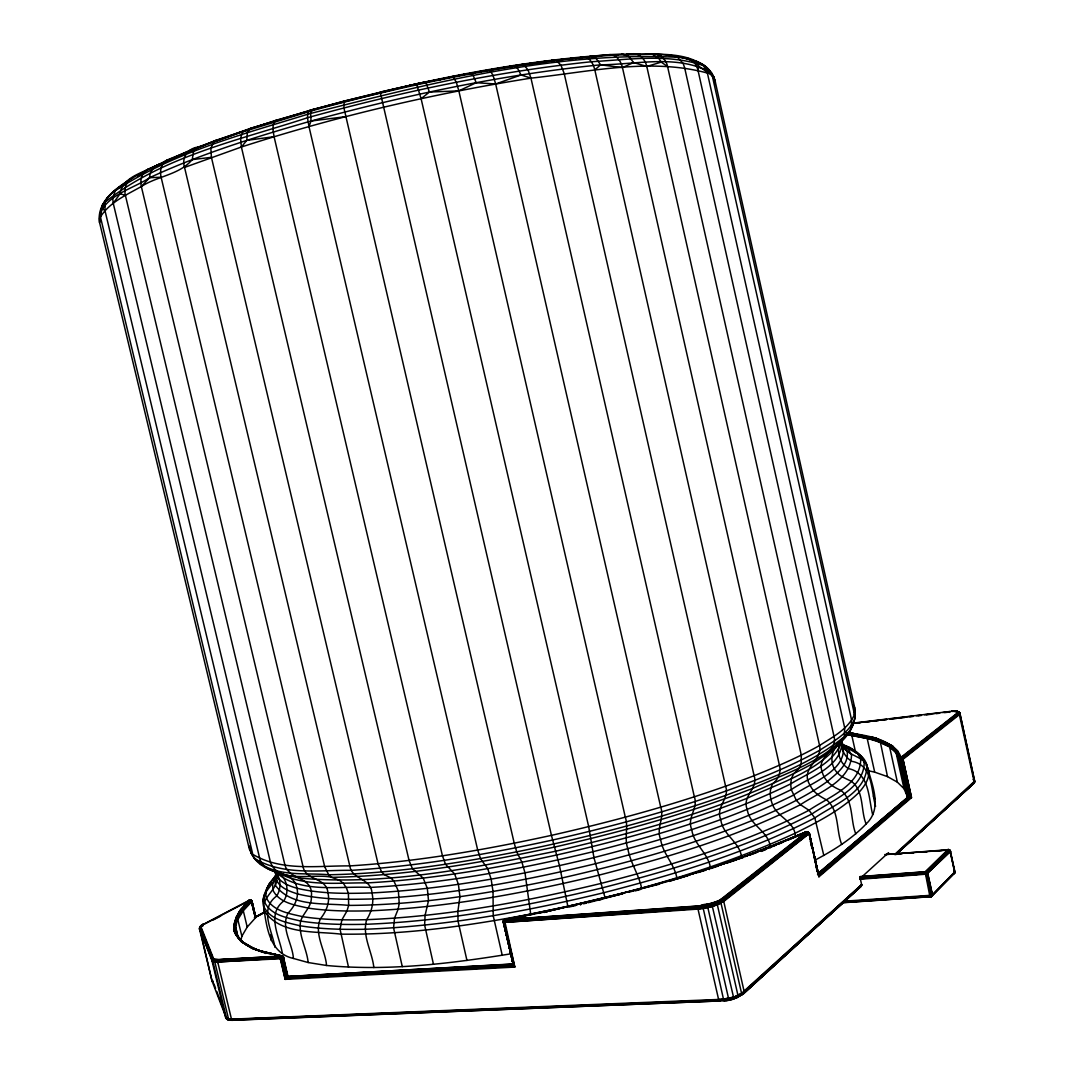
<?xml version="1.0" encoding="UTF-8"?>
<svg xmlns="http://www.w3.org/2000/svg" width="1074" height="1074" viewBox="0 0 1074 1074"><rect width="100%" height="100%" fill="white"/><g stroke="black" fill="none" stroke-linecap="round" stroke-linejoin="round"><path stroke-width="1.5" d="M860.099 876.545L925.815 871.699L927.788 873.605L932.433 894.548L931.171 896.777L929.681 895.38L925.103 871.9L947.966 849.534L950.53 851.239L926.701 874.129L859.818 879.27M249.343 846.084C252.645 869.685 282.1 874.303 301.311 878.237C386.868 885.594 472.318 868.114 555.795 851.199C643.151 830.417 731.582 807.514 811.045 764.54C830.175 751.652 859.254 734.831 854.649 707.511L715.324 81.96C713.351 72.2 705.578 64.521 696.368 61.285L698.597 62.601M762.849 849.883L806.306 831.786L809.38 833.411L723.755 901.475L712.868 906.362L698.006 909.101L504.391 922.391C502.404 922.66 503.585 919.237 505.156 919.29L580.282 903.878L622.853 893.622L548.196 911.195L588.015 902.012C662.054 883.915 735.69 862.704 805.701 832.31L809.165 832.847L818.925 876.814L911.531 797.66L903.033 759.331L901.234 757.64L899.233 758.902L907.248 796.304L911.531 797.66L902.858 758.848L959.874 713.364L958.021 711.579L951.752 711.256L956.706 711.297L959.794 712.921L974.776 781.899L972.816 783.899L974.185 781.953L959.377 714.653L958.156 713.23L957.229 713.096L899.408 758.633L907.355 796.411L899.26 760.003C894.924 751.545 896.965 747.168 901.234 757.64L957.699 713.096C959.552 710.679 953.108 711.189 951.752 711.256M809.38 833.411L818.925 876.814L809.38 833.545L808.024 831.88L722.184 899.488L711.981 904.066L698.06 906.631L504.042 920.042L503.585 922.351L513.6 965.714L514.808 967.083L285.201 979.367L280.274 958.746C279.925 952.611 287.04 958.787 280.274 958.746L212.988 962.156L199.536 929.131L201.093 926.043C205.201 922.66 198.422 926.567 199.536 929.131L212.008 980.951L226.493 1018.702L231.622 1020.166L225.567 1017.467L212.008 960.854L199.563 928.137M240.898 940.529L241.865 936.206L247.208 927.063L255.733 917.532L251.974 901.355L249.732 900.012C241.086 907.812 233.649 917.76 233.716 929.909C238.092 942.999 251.987 949.054 264.446 952.047L282.032 955.847C286.154 959.485 280.784 953.591 280.354 957.605L285.201 979.367L286.892 977.072L513.251 964.788L503.625 921.747L504.283 919.76L698.248 906.201L711.726 903.717L721.607 899.287L807.245 831.746L809.125 833.142L807.648 831.679L805.956 831.988L776.207 844.714L744.832 856.515L776.207 844.714L806.695 831.719L809.178 833.169L808.292 832.229L722.735 899.837L712.237 904.536L697.925 907.181L503.746 920.7L514.808 967.083L504.525 920.069M508.875 919.29L504.565 919.492L503.25 921.814L513.6 965.714L286.1 977.984L281.818 958.451L282.328 957.122L281.16 956.639L213.525 960.075L200.086 927.265M513.936 963.902L287.443 976.588L283.12 957.337L281.375 955.954L218.707 959.807L213.632 958.8L212.008 960.854L217.78 962.009L282.153 958.021L287.214 976.776L282.838 956.679L282.355 958.29L286.892 977.072L282.328 957.122M287.443 976.588L282.811 957.807L217.807 961.445L212.102 960.304M884.734 854.568L949.658 849.95L950.436 851.4L948.933 850.433L950.302 850.997L954.826 872.746L930.648 896.884M504.753 919.653L503.934 922.391L514.07 966.358L285.644 978.642L280.891 957.605M285.644 978.642L281.522 957.632M669.196 881.405L743.221 857.522M761.359 850.46L761.238 851.4L765.681 849.668M241.865 936.206L237.69 919.102L237.77 916.766L242.012 909.329L243.288 910.712L247.208 927.063M242.026 941.28L242.925 942.489L236.589 934.38L235.381 927.01L234.508 926.5L233.716 929.909C240.845 948.798 264.016 951.953 281.066 955.941L283.227 956.773L287.644 976.454L513.506 964.143L503.37 920.955L504.35 920.082M282.328 955.941L283.523 957.686L283.254 956.585M854.917 713.498C848.809 728.964 832.699 736.912 819.556 745.517C798.559 757.264 776.435 766.809 754.109 775.696C688.286 800.976 620.154 819.771 551.445 835.357C484.992 849.856 417.746 861.63 349.788 865.899C317.756 865.617 281.549 871.618 252.779 854.34L100.446 216.948C99.264 200.22 116.18 189.4 128.316 180.58C114.811 189.145 99.385 200.744 99.144 218.344L99.573 222.519C97.707 197.119 133.297 189.078 149.608 177.707C200.502 154.079 254.243 137.324 308.077 121.872L311.044 121.04C405.959 95.156 502.605 74.455 600.608 64.816C636.775 64.534 678.875 53.888 711.7 73.126L855.253 717.848C849.225 733.381 833.142 741.436 819.999 750.082C799.069 761.882 776.999 771.468 754.713 780.382C689.078 805.701 621.108 824.496 552.56 840.043C486.253 854.501 419.142 866.208 351.319 870.329C319.314 869.98 283.053 875.874 254.377 858.421L249.329 849.064L99.573 222.519L100.446 216.948C109.723 202.113 126.705 194.864 141.338 186.514C157.462 176.002 179.546 174.82 192.206 159.623L193.562 151.676L198.046 147.057L250.497 128.37L312.131 109.696C413.423 82.376 516.822 59.795 621.833 54.009C652.052 55.996 701.362 46.088 715.324 81.96L714.68 84.739M888.534 852.649L860.234 878.371L861.657 884.775L739.53 995.155C737.408 998.417 725.165 1002.794 723.446 999.021L702.638 905.718L719.164 900.817L720.869 902.549L741.584 993.423C739.288 998.78 722.399 1002.955 718.6 999.451L698.006 909.101C698.624 901.274 716.345 906.469 721.016 899.247L806.695 831.719L809.232 833.706M809.259 833.249L723.54 900.858L712.693 905.731L697.899 908.456L503.934 922.391L504.203 920.512L503.478 920.754M954.652 873.175L955.054 871.819M847.252 732.643C864.892 735.287 885.204 737.623 898.065 751.29L896.387 751.531L896.119 752.981L904.039 788.705L907.248 796.304L899.26 760.003L899.797 758.069L908.067 796.505L900.16 760.083C899.193 757.277 902.281 756.848 901.113 759.962L909.195 796.492L817.797 874.209L818.455 874.719L809.246 833.303L818.737 875.203L910.067 796.693L902.173 758.043L958.585 713.472C957.914 710.411 960.331 712.626 959.377 714.653L902.804 759.466L911.088 797.23L818.912 875.914L910.577 796.908L902.563 758.405L959.512 712.532M231.622 1020.166L229.326 1020.139L228.507 1018.85L214.961 962.559L215.713 959.767L214.397 961.955L215.901 962.049C216.438 958.787 219.311 959.364 217.861 962.559L231.434 1018.944L233.219 1020.166L230.386 1020.125M199.536 929.131C200.57 924.123 208.128 920.754 199.737 928.204L212.008 980.951L213.337 982.28M900.737 757.626L908.591 796.478L818.469 873.055M743.584 993.638L861.657 884.775L861.254 886.184L743.584 993.638C737.516 996.659 733.676 1000.861 742.268 993.665L861.63 885.419L741.758 994.658L861.482 885.822M954.048 871.175L954.92 871.699L930.433 896.844M511.774 953.672C450.704 963.606 388.452 971.285 326.55 965.486C325.368 950.168 313.877 934.192 320.374 918.834C326.268 911.571 330.228 902.2 327.932 892.763C326.603 877.216 305.446 880.881 303.002 866.436L141.338 186.514L149.608 177.707L150.078 173.438L153.904 166.712L190.071 150.226L205.792 144.748M200.959 927.05L201.791 925.076L200.583 926.808M513.6 965.714L503.303 922.11L503.961 921.801M904.039 788.705L897.367 782.154L889.541 746.578L874.679 739.892L851.803 735.421L851.118 733.918L852.098 733.072L874.948 738.966L892.507 745.812L897.152 751.746L899.784 758.15M954.128 871.699C954.867 872.33 953.054 875.498 954.92 871.699L950.195 850.648M705.873 869.765L669.209 881.016L709.941 868.222L709.35 869.564M503.37 922.257C503.37 921.197 504.592 922.042 503.344 920.982M503.357 921.626L503.693 920.337M954.168 872.746L953.86 873.766M955.014 871.524L954.826 872.746L931.359 896.669L841.761 902.831M280.274 958.746L280.744 958.693C279.307 954.705 284.865 957.458 282.153 958.021M503.33 921.613L504.095 920.646L503.37 921.787L514.07 966.358M861.616 884.56L744.228 991.544L742.55 994L860.032 886.802M326.55 965.486L308.157 962.532L293.417 958.451C292.517 943.71 280.489 927.855 287.966 913.303C294.33 906.684 299.216 897.663 296.934 888.238C293.618 868.41 264.62 876.961 259.801 858.811L104.957 210.517L105.185 202.019C163.141 156.106 238.75 140.345 307.647 117.684L310.601 116.865C402.643 91.666 496.363 71.596 591.385 61.742C628.424 59.62 667.531 53.378 703.457 65.541L707.39 73.045L851.655 720.345L851.105 729.018C827.879 760.513 787.43 772.501 753.116 788.222C688.649 813.286 621.833 831.826 554.426 847.104C481.179 862.852 406.858 875.954 331.785 877.337C314.024 872.934 278.945 884.493 270.487 862.382L113.24 203.255L119.993 193.844C122.637 175.908 145.997 171.961 159.395 164.134M809.165 832.847L723.191 900.307L712.478 905.1L697.872 907.799L504.283 921.17C502.699 920.619 504.512 921.049 503.639 921.13M282.811 957.807L283.348 956.84L287.953 976.226M901.234 757.64C905.677 760.191 899.153 757.465 899.462 760.07L907.637 796.492L899.757 760.097C892.91 741.047 869.524 737.382 851.816 734.468L846.339 733.878M899.18 759.909L896.495 753.075L891.004 747.598L874.679 739.892L874.948 738.966L876.048 738.12L890.561 744.967L896.387 751.531L897.569 751.464M102.03 207.618L102.473 204.758L104.299 202.664M199.737 928.204L201.093 926.043L200.502 926.956L213.108 959.015L214.317 959.418L212.988 962.156L226.507 1018.353C228.185 1020.85 232.454 1020.354 226.856 1019.186M100.446 216.948C100.58 200.556 113.831 190.017 126.759 182.526M199.482 928.634L200.288 926.392M235.676 927.412L237.488 935.575L235.219 930.097L235.381 927.01M889.541 746.578L890.561 744.967M891.004 747.598L892.507 745.812M950.45 850.997L949.04 849.722L926.218 872.075L930.809 895.219C932.245 898.226 933.36 892.83 929.681 895.38L844.339 901.18M953.618 873.269L955.041 871.672M896.589 752.592L889.581 747.074M973.823 782.946L974.534 781.214M974.225 782.704L973.5 782.167M266.647 890.292L269.024 883.862L277.052 873.967M841.64 739.771L841.654 742.819L847.171 751.478C849.064 764.863 836.243 773.911 827.289 781.523C811.246 793.082 793.592 802.063 775.75 810.454C707.377 840.902 634.989 861.308 562.145 877.941C491.959 892.964 420.619 905.167 348.647 905.395C324.59 902.764 291.51 907.423 275.427 885.379L275.025 879.163L276.018 873.914C280.542 887.54 264.942 894.078 263.586 906.053C266.527 926.392 269.198 953.108 293.417 958.451M280.515 957.605L283.549 957.27M808.024 831.88L806.306 831.786L806.158 832.619M272.004 954.343C260.942 952.034 250.376 947.523 240.898 941.468L233.716 929.909C233.662 917.451 241.569 907.986 250.188 899.985L251.934 901.261L255.733 917.532L251.893 901.462C251.303 898.992 246.926 900.75 250.739 899.985M740.765 995.329L738.375 996.632M854.394 714.599L854.649 707.511L852.85 704.96M815.206 860.032C833.625 850.313 851.655 839.116 866.127 823.946C860.475 810.4 864.395 790.894 851.252 781.228C846.433 778.798 841.184 777.026 837.452 772.931C827.879 763.09 831.518 747.262 842.083 739.65C820.59 771.401 779.966 782.637 746.913 798.385C685.266 822.523 621.349 840.351 556.842 854.958C494.389 868.544 431.144 879.405 367.268 882.909C336.484 882.492 301.687 887.58 274.246 870.611C298.183 894.508 339.451 885.688 370.087 887.446C445.28 883.338 519.588 869.416 592.673 851.789C660.295 834.525 727.823 814.696 790.665 783.899C809.541 772.246 836.404 762.594 842.486 738.858M958.223 711.941L958.156 713.23L901.717 757.774L909.611 796.559L818.133 874.397L813.73 855.387M842.983 902.227L930.017 896.334L932.433 894.548L930.218 896.656L843.197 902.536M723.836 1000.699C732.025 1000.901 735.408 994.591 743.383 992.9M237.488 935.575L235.219 930.097L237.77 916.766L251.893 901.462L251.074 900.294L243.113 908.698L237.77 916.766L237.864 919.559L243.288 910.712C241.825 901.529 233.112 924.539 234.508 926.5M241.717 908.443L242.012 909.329M735.328 997.894L737.663 997.102L737.919 995.236L717.365 904.832L715.794 902.335M959.377 714.653L958.948 713.123L957.229 713.096M503.8 921.183L503.666 921.237M251.437 947.268L241.032 941.039L256.659 949.966L281.066 955.941M241.032 941.039L252.336 948.49L262.808 952.356M866.127 823.946C883.432 807.702 871.363 783.698 866.772 764.688C863.254 752.887 851.279 751.8 842.983 745.369M805.554 832.753L805.956 831.988M741.584 993.423L742.268 993.665L737.919 995.236C736.818 996.35 732.911 1001.075 733.448 996.833L711.726 903.717M282.824 957.484L282.865 956.397L256.659 949.966M254.444 857.817C272.098 878.008 304.519 872.437 328.698 874.76C391.956 873.672 454.691 863.791 516.701 851.83C587.626 837.478 657.852 819.261 726.145 795.23C767.024 779.509 809.89 764.863 844.218 736.764L844.728 728.011L697.899 69.877L699.134 66.481L693.455 60.345L685.521 58.251L692.206 60.775M502.256 955.363L493.208 915.692L493.033 891.514L491.14 879.15L487.703 868.651L480.494 858.609L477.702 850.084L308.963 126.517L311.044 121.04L310.641 113.428L312.131 109.696L416.537 83.812L467.62 73.811L452.986 76.643M932.433 894.548L929.829 895.904L842.808 901.798M281.844 957.27L283.106 956.504M276.649 875.082C273.615 886.319 259.707 892.843 263.586 906.053C269.802 919.894 286.812 922.539 299.995 925.748C321.556 929.292 343.452 929.641 365.267 929.252C445.871 926.244 525.589 911.625 603.843 892.682C676.11 874.048 748.363 852.407 814.83 817.905C833.545 804.842 868.128 792.169 866.772 764.688C860.449 754.888 845.184 755.707 841.519 743.06M265.788 893.152L263.358 899.139L263.613 901.959M889.836 745.638C883.768 744.014 872.424 733.22 867.161 738.294L874.692 772.152L887.5 776.623L897.367 782.154M959.794 712.921L974.454 780.167L973.675 780.207M449.738 77.274L410.268 85.464L344.244 101.037L343.908 107.897L514.231 843.224L516.701 851.83L521.964 862.288L525.011 872.894L530.704 914.108C620.973 895.85 710.8 871.86 794.76 833.411C817.529 822.093 840.767 810.36 859.079 792.344C864.704 785.859 870.584 777.818 868.289 768.729L865.993 765.05M213.055 981.099L212.88 982.106M707.779 868.839L709.941 868.222L707.457 869.269L709.377 868.651M876.048 738.12L880.076 740.751L887.5 776.623M237.69 919.102C236.79 918.297 234.978 917.344 236.817 916.484C237.475 921.559 232.36 929.587 237.3 935.092M842.123 738.912C835.384 748.524 838.458 762.647 848.541 768.622C869.779 772.971 868.436 798.251 872.692 814.736M719.164 900.817L721.07 903.167L717.365 904.832L707.914 907.637L698.006 909.101M273.83 878.532L275.011 876.156M901.261 757.707C903.476 759.707 903.127 758.069 900.187 757.976M275.025 879.163L272.621 883.956L272.997 890.333C279.508 903.247 295.766 905.248 308.426 908.148C329.154 911.195 350.151 911.329 371.067 910.779C447.939 907.342 523.937 893.273 598.607 875.229C667.652 857.508 736.643 837.008 800.439 804.694C819.059 792.169 851.024 781.16 851.521 754.821L848.111 749.182L843.882 745.96M276.555 874.692C271.776 881.633 263.748 888.144 266.352 897.783C272.689 911.235 289.416 913.558 302.371 916.619C323.636 919.935 345.197 920.163 366.677 919.68C445.925 916.417 524.3 901.972 601.252 883.365C672.364 865.067 743.436 843.882 809.004 810.279C827.45 797.499 861.482 785.456 860.69 758.539L857.052 752.686M973.366 783.08L974.776 781.899L973.903 781.899M974.548 782.369L973.648 783.564M854.354 722.09L849.024 732.817L845.936 735.865M503.894 920.217L504.659 919.465M105.212 201.603L107.548 197.683M542.585 912.041L546.585 911.558C537.993 914.175 545.605 909.463 546.854 912.39M807.608 833.276C804.99 831.209 807.232 831.128 808.601 833.209M955.001 872.155L932.38 895.112L927.56 873.122L950.436 851.4L949.658 849.95L926.741 872.343L932.165 896.065M199.697 927.332L203.067 924.821M199.898 926.889L201.509 925.291M974.83 780.973L894.508 854.568M700.127 905.771L699.751 908.295M231.205 1020.3L228.225 1019.28L718.6 999.451L727.877 998.887L739.53 995.155M957.565 712.787L957.74 711.968M119.509 188.017L121.281 185.56M900.777 757.667L901.717 757.774M271.212 882.345L267.158 887.567L264.15 894.951L264.392 901.744C270.661 915.41 287.55 917.894 300.639 921.036C322.079 924.459 343.841 924.741 365.522 924.311C445.603 921.17 524.797 906.604 602.541 887.795C674.365 869.296 746.148 847.842 812.306 813.73C830.887 800.815 865.282 788.437 864.167 761.211M242.456 909.544L251.074 900.294L249.329 900.576M373.846 967.593C372.248 951.765 361.804 935.803 366.677 919.68C371.644 911.745 374.222 902.2 371.98 892.924C371.188 878.116 351.654 879.74 349.788 865.899L184.553 167.423L241.395 147.004L246.792 140.372L247.356 132.558L250.497 128.37L284.717 118.341M228.077 1018.877C222.627 1016.85 228.601 1020.112 231.595 1019.427L718.774 1000.042L736.079 996.591M133.042 177.586C126.437 180.553 123.698 188.474 125.363 195.226L284.905 864.946C288.893 880.787 313.863 875.86 311.366 896.803C311.943 906.523 303.512 912.578 300.639 921.036C298.075 935.186 306.842 948.678 308.157 962.532M709.256 70.965L707.39 73.045C649.864 57.486 588.955 72.012 530.959 78.134C432.889 93.706 335.894 116.448 241.395 147.004L409.06 860.435L412.443 868.745L423.196 878.116L427.345 888.373L428.499 900.683L425.076 915.424L424.633 925.117L433.466 964.264M250.323 899.945L249.034 900.549L249.611 900.012M741.114 995.41L742 994.712M344.244 101.037L275.884 120.315C271.4 124.383 273.279 131.444 274.071 136.68L442.448 855.844L445.549 864.261L454.611 873.954L458.41 884.332L459.927 896.683L457.9 911.356L458.007 921.062L466.962 960.492M503.625 920.324L505.156 919.29M974.225 782.409L896.172 853.964L898.549 851.655M896.011 854.367L974.145 782.852L896.092 854.313M861.67 884.989L744.295 992.161L723.755 901.475L721.016 899.247M901.019 849.4L922.069 830.202M925.775 826.819L946.825 807.608M950.53 804.225L971.581 785.027M895.756 854.703L973.943 783.255M896.414 853.857L973.259 783.792M743.101 993.906L860.932 886.48M251.034 900.119L251.719 901.019L243.113 908.698L243.113 910.255L237.314 916.565M770.38 847.829C769.333 831.101 749.397 825.758 747.249 809.447C741.503 796.223 758.539 788.571 754.109 775.696L594.821 69.917L600.608 64.816L622.464 67.595L633.606 62.547L646.79 66.467L661.235 62.131L667.558 66.507L819.556 745.517C822.899 761.426 798.935 768.031 810.346 785.698C813.595 792.693 820.268 796.586 826.779 800.036C839.465 810.803 836.028 830.242 841.694 844.433M213.525 960.075L214.317 959.418L212.665 959.364M891.621 746.269L896.387 751.531L890.158 745.249L875.243 738.59L852.581 733.367L851.803 735.421L855.696 752.861M817.502 874.129L908.873 796.465L901.113 759.962L899.757 760.097M567.864 906.389L559.46 865.671L551.445 835.357L380.196 92.082L425.613 81.866L429.452 92.042L421.102 98.701L588.686 826.631L593.935 857.589L605.038 897.663M251.893 901.462L243.113 908.698L251.719 901.019M281.965 956.169L281.267 958.599L286.1 977.984M742.282 994.578L743.96 993.249M744.201 992.738L733.609 997.947L719.003 1000.525L228.507 1019.696M200.838 925.895L202.892 924.486M212.008 980.951L212.491 981.811M954.182 872.236L955.041 871.94M699.711 63.259C706.303 65.339 710.25 71.139 713.673 76.737L699.134 66.481M275.884 120.315L215.847 140.345C187.091 152.938 156.737 163.167 129.685 179.707M201.147 925.667L202.489 924.607M184.553 167.423C181.09 157.113 188.742 147.339 199.522 146.963L167.531 159.811C161.113 162.818 159.596 170.873 161.113 177.21L324.697 866.772L328.698 874.76L331.785 877.337L339.653 880.344L343.479 883.54L346.459 888.01L348.406 893.42L348.647 905.395L346.929 911.074L341.868 919.881L340.069 929.332L348.513 967.191M137.66 175.975L148.481 168.967L159.073 164.483M148.481 168.967C141.929 171.934 139.727 179.949 141.338 186.514M249.074 900.307L251.934 901.261L255.813 917.384M546.585 911.558L504.189 919.854L534.664 913.907M160.59 163.839L167.531 159.811M932.299 895.662L927.198 872.692L950.235 850.487M232.508 1020.287L720.144 1000.928L232.159 1020.125M254.686 917.384L264.929 911.893M254.377 917.585L265.278 911.732M256.619 916.766L265.453 912.027M213.337 919.894L220.707 916.055M244.268 903.744L247.208 902.214M203.214 924.432L249.732 900.012M204.543 924.056L248.725 901.005M710.303 866.973C707.726 852.702 693.643 844.231 691.763 829.598C686.528 817.851 698.556 808.427 694.354 796.827L530.959 78.134L521.024 74.965L495.664 83.973L476.185 82.725L458.84 90.86L429.452 92.042M165.087 161.905L169.598 159.972M172.592 158.684L177.089 156.75M180.096 155.462L184.594 153.515M187.601 152.226L192.098 150.293M195.092 149.004L199.603 147.071M909.611 796.559L901.113 759.962L902.804 759.466M779.026 843.896L783.443 842.043M787.873 840.177L804.077 833.37M201.093 146.426L215.847 140.345M744.752 856.555L806.695 831.719M282.824 958.089L286.516 977.474L513.345 965.204L503.384 921.948M737.878 996.793L728.83 999.599L719.271 1000.874M761.251 850.89L776.086 845.131M744.846 856.502L762.164 849.95M749.222 855.307L756.74 852.541M282.838 956.679L281.75 956.827L281.818 958.451L286.516 977.474M721.057 902.442L723.755 901.475M808.789 832.659L808.722 832.645M208.933 143.634L252.779 128.021L213.525 142.05L210.866 148.454L211.417 157.314L378.035 863.791L381.646 871.994L384.264 874.652L390.721 877.82L393.943 881.11L398.4 891.245L399.219 903.476L398.132 909.248L394.52 918.203L393.567 927.855L402.28 966.627M710.921 868.128L743.302 857.106L707.591 868.987M710.867 868.53L718.573 865.913M727.81 862.771L735.515 860.14M957.981 711.861C954.813 710.209 962.398 713.754 958.397 712.68L957.404 711.767L959.592 713.861M677.157 878.962L688.3 875.538M697.858 872.612L705.819 870.168M287.913 117.375L313.474 109.642L309.285 110.501C305.983 115.079 308.292 121.402 308.963 126.517M229.769 1019.441L231.434 1018.944M733.488 998.605L731.837 999.021M958.303 712.331L960.035 713.807M629.189 892.105L667.706 881.432M659.517 884.157L548.196 911.182M635.553 890.789L640.292 889.514M597.627 900.361L602.366 899.18M732.106 999.008L728.857 999.827L707.229 904.872M588.149 902.724L622.853 893.635M583.518 903.798L586.605 903.086M569.193 906.98L575.624 905.57M425.156 82.242L467.74 73.744M646.078 54.277C662.027 53.176 677.936 56.774 693.455 60.345M201.67 926.056L203.107 925.761M544.169 912.444L546.72 911.92M953.497 873.632L954.424 873.323L954.464 871.202L949.98 850.93L948.678 849.467L925.654 871.927L931.171 896.777M511.815 67.125L511.6 66.226L469.244 73.475L471.781 73.703L473.272 75.69L476.185 82.725M537.913 913.289L541.148 912.658M521.843 916.78L525.079 916.162M513.05 65.957L547.901 61.057L536.329 62.748M954.115 711.189L955.833 711.659M530.704 914.108C468.063 925.815 404.536 935.065 340.673 934.125C315.326 930.983 279.576 935.011 263.989 910.376L263.842 906.174M472.412 72.925L469.244 73.475L472.506 72.925M475.581 72.374L497.745 68.468M475.769 72.361L503.464 67.622M506.713 67.071L511.6 66.226M281.307 956.263L213.954 959.713L215.713 959.767M217.042 959.861L215.74 960.062L218.384 960.062M499.356 68.212L525.159 64.185L525.361 65.071M954.464 711.122L957.243 711.377M513.251 65.997L533.04 63.205M250.806 901.261L250.819 900.254L249.437 900.213M212.988 962.156L214.397 961.955M526.784 63.957L547.915 61.097M233.716 929.909L235.219 930.097M246.792 140.372L274.071 136.68M311.044 121.04L345.519 116.677M580.497 57.526L587.022 56.828L551.163 60.654L612.986 55.069L652.348 54.197L658.899 58.533L661.235 62.131M861.59 876.666L925.103 871.9L927.788 873.605L859.724 878.72M192.206 159.623L211.417 157.314M852.81 723.164L949.228 711.552L949.725 712.411M853.36 723.352L886.48 719.352M889.796 718.949L912.967 716.143M916.283 715.74L921.25 715.136M924.566 714.747L939.468 712.935M942.784 712.532L949.403 711.74M856.851 723.245L860.153 722.842M865.12 722.238L870.088 721.634M873.404 721.245L878.371 720.641M883.338 720.036L886.654 719.634M891.621 719.043L896.589 718.439M899.905 718.036L904.872 717.432M909.839 716.841L913.142 716.439M918.109 715.834L921.425 715.432M926.392 714.828L931.359 714.237M936.327 713.633L939.643 713.23M944.61 712.626L949.577 712.035M557.661 59.916L551.163 60.654L556.063 60.131M570.656 58.452L575.53 57.902L575.731 58.788M570.724 58.573L575.61 58.05M591.881 56.358L609.683 54.613L618.423 54.801L610.153 55.338M952.276 711.256L949.228 711.552M580.349 57.486L586.766 56.935M593.197 56.372L601.158 55.781M886.211 854.528L948.557 849.682L949.564 850.917M895.367 854.313L902.039 853.776M908.711 853.239L913.719 852.837M922.056 852.152L927.063 851.749M935.414 851.078L942.086 850.541M626.612 54.183L639.822 54.183M859.791 877.163L924.983 872.276L927.788 873.605L859.697 878.156M859.71 877.619L924.915 872.746L927.788 873.605M732.092 997.867L723.446 999.021L724.131 1000.579M649.058 54.224C657.516 52.049 666.055 58.036 667.558 66.507M698.503 905.919L505.465 919.559M593.627 56.398L600.245 55.982M952.007 711.203L952.719 711.431M608.998 55.338L618.423 54.801M287.214 976.776L513.265 964.492M149.608 177.707L161.113 177.21M955.189 711.189L952.463 711.243M255.142 917.25L251.397 900.374M230.789 1020.287L232.87 1020.3M280.623 957.068L213.202 960.532L199.777 927.668M718.6 999.451L723.312 999.652M947.966 849.534L950.436 851.4L948.355 849.494M847.211 732.817L852.581 733.367L848.527 733.045M251.141 900.267L255.505 917.236L251.947 902.791L254.417 914.028L252.001 904.415M846.299 734.468L874.679 739.892M846.688 733.166L875.619 738.294L880.076 740.751M676.66 56.949L682.836 57.526L669.867 55.217M846.5 733.435L867.362 736.898M846.285 734.334L850.89 734.817M846.956 734.898L851.803 735.421M684.205 57.687C690.944 57.875 696.435 63.514 697.899 69.877M281.549 955.82L282.462 956.222M633.163 53.7C640.279 53.552 645.38 60.023 646.79 66.467L801.311 755.17L801.164 764.097L799.459 767.776L793.552 773.992L791.444 778.569L790.665 783.899L791.269 789.605L796.358 800.412L800.439 804.694L809.004 810.279L814.83 817.905L823.812 855.481M621.833 54.009L628.545 56.116L633.606 62.547M609.683 54.613C616.677 54.626 621.067 61.446 622.464 67.595L779.429 765.279C781.362 772.367 778.247 779.415 772.622 783.859C768.984 790.437 769.951 798.438 772.756 805.138C777.952 817.609 794.867 821.529 795.472 836.606M957.646 711.565L955.873 711.297M957.659 712.143L959.069 712.451M589.988 56.063L595.963 58.251L600.608 64.816M653.287 53.915L661.141 55.19M583.061 56.694C589.841 56.989 593.398 64.104 594.821 69.917M702.638 905.718L701.872 905.57L701.671 907.409L702.839 908.577M263.935 952.02L282.489 956.021M275.199 955.028L281.576 956.41M868.504 770.783L874.692 772.152M215.901 962.049L217.861 962.559M119.993 193.844L125.363 195.226M252.336 948.49L263.882 952.047M227.003 1019.266L229.782 1020.166M521.736 64.319L523.843 64.937L556.171 60.48L560.937 65.152L564.186 73.435L725.621 786.275C730.011 798.532 715.19 807.044 720.775 819.556C722.547 834.605 738.791 841.291 741.382 855.857M867.161 738.294L879.848 742.174M228.775 1019.575L230.252 1020.031M513.439 65.595L517.453 68.105L521.024 74.965M263.68 865.389L260.593 864.342L258.834 861.67M715.955 901.972L717.794 903.959M806.144 831.934L807.044 833.37M257.679 949.899L265.802 953.457M843.13 744.967C851.722 748.095 861.724 753.183 864.449 762.607M250.954 947.093L258.163 950.074C247.154 946.704 235.313 938.851 233.998 926.432M842.083 744.282L850.313 747.732L855.226 752.431M849.413 748.457L853.588 750.229M213.323 981.73L212.464 981.233M703.443 65.984L706.007 67.085M487.905 69.823C493.167 72.173 494.04 79.046 495.664 83.973L660.738 807.192C664.605 818.146 655.959 828.376 660.631 839.385C662.725 853.615 674.23 863.778 676.848 877.767M973.125 779.59L974.454 780.167M957.565 711.512L959.538 712.693M504.955 919.492L505.639 919.921M228.225 1019.28L226.547 1018.77M246.953 945.053L250.994 947.63M102.339 208.812L104.957 210.517M712.747 903.127L714.129 905.288M250.98 947.55L242.925 942.489M276.837 871.981C287.201 877.27 289.846 891.501 283.751 900.979C266.137 914.404 279.549 936.555 282.368 953.336M452.637 76.348L456.356 82.282L458.84 90.86L625.323 817.193C628.693 827.624 623.954 838.351 627.847 848.769C630.25 862.637 638.815 874.317 641.581 888.064M859.495 756.096L862.959 758.647M891.098 747.115L896.817 752.136C897.81 759.936 899.22 757.076 903.033 759.331M227.54 1018.957L228.265 1019.696L227.003 1018.904M225.755 1017.964L227.272 1019.495M250.927 853.092L253.571 856.488M242.429 941.589L235.595 934.125L234.226 929.829M711.471 74.643L713.082 76.898M274.863 870.92C280.905 877.82 281.683 888.359 276.662 896.038C258.874 908.859 272.232 930.876 274.984 947.308M274.447 870.853C277.119 881.136 287.617 885.647 296.934 888.238C321.475 894.092 346.929 893.635 371.98 892.924C446.959 889.004 521.065 875.162 593.935 857.589C661.356 840.351 728.696 820.509 791.269 789.605C809.152 777.375 844.191 766.286 841.828 739.409M709.149 904.16L710.035 906.456M416.537 83.812L421.102 98.701M873.404 796.143L874.988 798.788M200.972 926.755L213.632 958.8M842.029 742.08C851.4 769.588 810.105 783.121 793.216 795.243C730.562 826.456 663.034 846.419 595.426 863.724C522.34 881.365 448.006 895.206 372.799 898.938C347.654 899.582 322.119 899.945 297.511 893.93C289.483 891.272 280.314 888.265 276.434 880.009L275.937 874.612M213.914 983.811L215.619 988.389M216.76 991.436L224.157 1011.278M715.324 81.96L713.673 76.737M728.145 999.975L727.877 998.887M99.828 214.223L100.406 216.156M530.959 78.134L527.952 69.756L523.843 64.937C452.087 75.865 381.109 91.639 311.165 110.984L242.657 131.887L240.603 138.143L241.395 147.004M580.282 903.878L580.551 905.006M235.864 927.882L238.455 938.676M900.16 760.083L908.591 796.478M811.904 847.467L810.427 841.13L811.783 847.399M380.464 92.297L380.666 93.21M901.61 759.868L910.067 796.693M439.978 79.167L440.179 80.067M902.482 759.613L911.088 797.23M902.066 759.748L910.577 796.908M818.455 874.719L809.34 834.834L818.133 874.397M900.616 760.043L908.873 796.465M815.676 864.745L817.086 871.054M875.592 806.332C870.893 790.464 873.269 764.876 851.709 761.305C845.372 757.425 841.318 750.296 841.654 742.819M855.803 833.88C850.138 820.012 853.857 800.492 840.875 790.316C832.269 786.906 824.094 780.717 822.013 771.213C816.576 756.338 837.962 750.753 834.028 736.428L684.621 67.662L683.131 63.487L677.56 57.271C553.191 51.203 430.285 83.463 310.641 113.428L307.714 114.247C241.932 134.599 173.169 152.454 115.133 190.863L112.77 198.891L113.24 203.255M705.806 907.396L705.43 904.979M270.903 934.487L271.185 940.488M565.783 59.003L560.91 59.553L565.837 59.083"/></g></svg>
